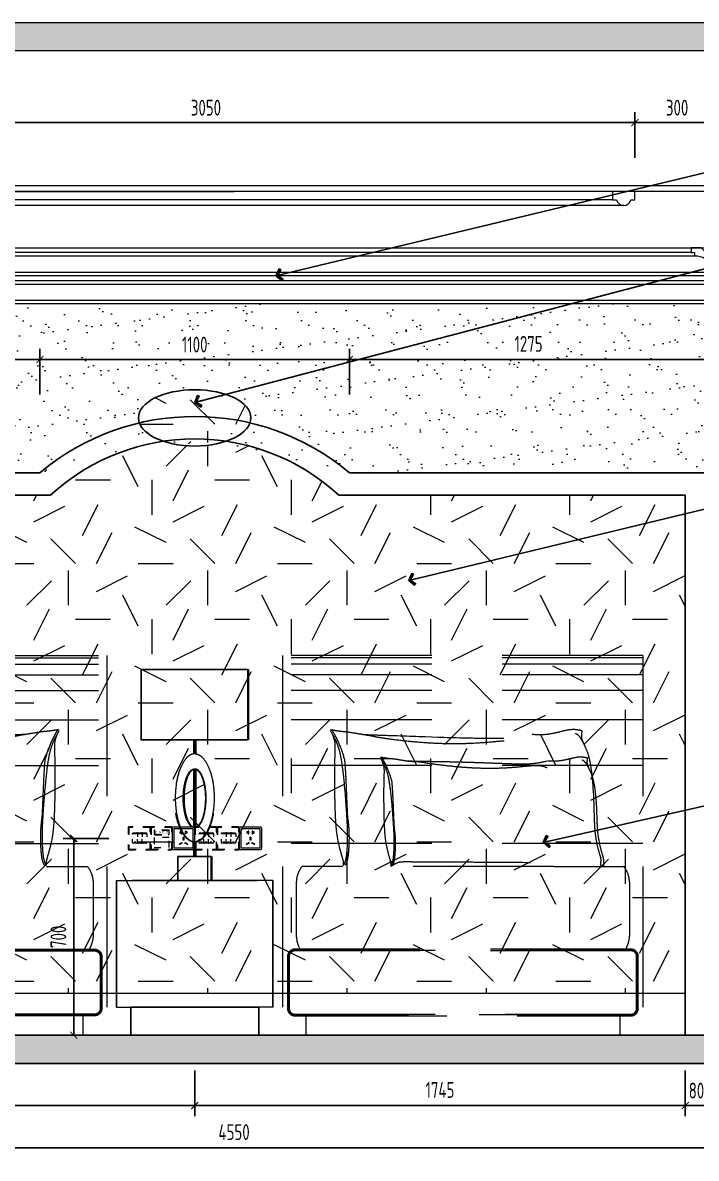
# Model space of a CAD drawing. Header units: millimetres. Extents: x 3162 to 221128, y -144913 to 11496.
# Drawn here: x 206620 to 209014, y -44399 to -40362 of the extents above; entities that cross this region are included whole.
import ezdxf
from ezdxf.enums import TextEntityAlignment as Align

# ---------------------------------------------------------------- set-up
doc = ezdxf.new("R2010")
doc.units = ezdxf.units.MM
doc.header["$LTSCALE"] = 10
for name, pattern in [('ACAD_ISO03W100', [30, 12, -18]), ('DASH', [8.89, 6.35, -2.54]), ('DASHED2', [0.375, 0.25, -0.125])]:
    doc.linetypes.add(name, pattern=pattern)
doc.layers.get('Defpoints').update_dxf_attribs({"color": 250})
for name, color, linetype, lineweight in [('Contour【轮廓线】', 94, 'Continuous', 0), ('FC-Hatch【平面填充】', 250, 'Continuous', 0), ('FC-Refe【标注引线】', 2, 'Continuous', 0), ('FF-Socket【电气】', 124, 'Continuous', 0), ('Fine【细线】', 250, 'Continuous', 0), ('Finish【完成面】', 2, 'Continuous', 0), ('Gray【中细线】', 8, 'Continuous', 0), ('RC-dimensions', 44, 'Continuous', 0), ('RC-Modelling【天花造型】', 30, 'Continuous', 0), ('Wall【立面墙】', 252, 'Continuous', 0)]:
    doc.layers.add(name, color=color, linetype=linetype, lineweight=lineweight)
doc.layers.add('WALL_NEW【新建墙体】', color=4, linetype='Continuous')
doc.styles.add('宋体', font='', dxfattribs={"width": 0.8})
doc.styles.add('尺寸标注', font='ARCHS.SHX', dxfattribs={"width": 0.8})
doc.styles.get('宋体').set_extended_font_data('SimSun')
doc.dimstyles.new('海龙1：25', dxfattribs={"dimscale": 25, "dimtxt": 2.25, "dimasz": 1, "dimexe": 1.5, "dimexo": 1, "dimgap": 1, "dimtad": 1, "dimdec": 0, "dimrnd": 5, "dimdsep": 46, "dimtxsty": '尺寸标注', "dimblk": 'ARCHTICK', "dimblk1": 'ARCHTICK', "dimblk2": 'ARCHTICK', "dimcen": 1, "dimclrd": 44, "dimclre": 44, "dimclrt": 2, "dimadec": 0, "dimazin": 0, "dimtfac": 1, "dimtdec": 0, "dimtix": 1, "dimtmove": 2, "dimatfit": 3, "dimldrblk": 'hl_arrow2', "dimfxl": 5, "dimfxlon": 1, "dimarcsym": 0})
pattern_1 = [(225, (110819.52, -929.584), (35.35534, -35.35534), []), (230, (110819.52, -929.584), (-71.726018, 6.275218), [7.5, -82.5]), (175, (110819.52, -929.58), (13.87511, -75.21923), [6, -66]), (280.4514, (110813.54, -929.06), (-57.85092, -68.94393), [6.374, -70.1142]), (226.1842, (110819.52, -949.58), (-106.724086, 16.55189), [11.25, -123.75]), (276.6356, (110810.63, -948.2), (-93.46626, -97.41178), [9.56105, -105.1713]), (171.1842, (110819.52, -949.58), (-93.46618, -97.41189), [9, -99]), (201, (110809.52, -944.584), (-59.690703, 40.261893), [7.5, -82.5]), (146, (110809.52, -944.58), (-24.33156, -72.515006), [6, -66]), (251.4514, (110804.546, -941.23), (-84.022234, -32.253037), [6.374, -70.1142]), (217.5, (110819.52, -929.584), (-1.2159855, -33.2893854), [0.5, -65.2, 0.5, -67, 0.5, -66.25]), (187.5, (110819.52, -929.584), (-26.306954, -39.441171), [0.5, -38.2, 0.5, -63.7, 0.5, -25.25]), (147.5, (110841.82, -929.584), (-53.3822436, 2.255487), [0.5, -25, 0.5, -78, 0.5, -103.5]), (137.5, (110851.82, -929.584), (-58.318617, -10.010498), [0.5, -32.5, 0.5, -51.8, 0.5, -73.5])]

# ---------------------------------------------------------------- blocks, each defined once
blk = doc.blocks.new('_ArchTick')
at = {"color": 2, "linetype": 'ByBlock', "const_width": 0.15}
blk.add_lwpolyline([(-0.5, -0.5), (0.5, 0.5)], dxfattribs=at)
blk = doc.blocks.new('*D571')
at = {"layer": 'Defpoints', "color": 0, "transparency": 16777216}
for p in [(205096.4, -44061.6), (209646.4, -44061.6), (205096.4, -44361.6)]:
    blk.add_point(p, dxfattribs=at)
at = {"layer": 'RC-dimensions', "color": 44, "lineweight": -2, "transparency": 16777216}
for p, q in [((205096.4, -44236.6), (205096.4, -44399.1)), ((209646.4, -44236.6), (209646.4, -44399.1)), ((209646.4, -44361.6), (205096.4, -44361.6))]:
    blk.add_line(p, q, dxfattribs=at)
at = {"layer": 'RC-dimensions', "color": 44, "lineweight": -2, "transparency": 16777216, "xscale": 25, "yscale": 25, "zscale": 25, "rotation": 180}
blk.add_blockref('_ArchTick', (205096.4, -44361.6), dxfattribs=at)
at = {"layer": 'RC-dimensions', "color": 44, "lineweight": -2, "transparency": 16777216, "xscale": 25, "yscale": 25, "zscale": 25}
blk.add_blockref('_ArchTick', (209646.4, -44361.6), dxfattribs=at)
at = {"layer": 'RC-dimensions', "color": 2, "transparency": 16777216, "insert": (207371.4, -44306.1), "char_height": 56.25, "attachment_point": 5, "style": '尺寸标注'}
blk.add_mtext('4550', dxfattribs=at)
blk = doc.blocks.new('hl_arrow2')
at = {"color": 2}
blk.add_line((-0.22, 0), (-1, 0), dxfattribs=at)
blk.add_lwpolyline([(-0.22, 0), (-0.86, -0.69), (-0.65, -0.86), (0, 0), (-0.65, 0.86), (-0.86, 0.69)], close=True, dxfattribs=at)
for points in [[(-0.86, 0.69), (-0.65, 0.86), (-0.22, 0), (0, 0)], [(-0.86, -0.69), (-0.65, -0.86), (-0.22, 0), (0, 0)]]:
    blk.add_solid(points, dxfattribs=at)
blk = doc.blocks.new('海龙_05142971')
at = {"layer": 'Contour【轮廓线】', "color": 8}
blk.add_lwpolyline([(2096, -27), (2096, -38), (2108, -38), (2108, -50), (2126, -50), (2126, -13), (2062, 50), (2026, 50), (2026, 33), (2038, 33), (2038, 21), (2049, 21, -0.370903), (2096, -27)], format="xyb", dxfattribs=at)
at = {"layer": 'RC-Modelling【天花造型】', "color": 8}
for p, q in [((2038, 21), (-2056, 21)), ((2026, 33), (-2044, 33)), ((-2114, -38), (2096, -38))]:
    blk.add_line(p, q, dxfattribs=at)
at = {"layer": 'RC-Modelling【天花造型】'}
blk.add_line((-2126, -50), (2108, -50), dxfattribs=at)
blk = doc.blocks.new('*D701')
at = {"layer": 'Defpoints', "color": 0, "transparency": 16777216}
for p in [(208796.4, -40716.8), (208796.4, -40866.8), (209096.4, -40866.8)]:
    blk.add_point(p, dxfattribs=at)
at = {"layer": 'RC-dimensions', "color": 44, "lineweight": -2, "transparency": 16777216}
for p, q in [((208796.4, -40841.8), (208796.4, -40679.3)), ((209096.4, -40841.8), (209096.4, -40679.3)), ((209096.4, -40716.8), (208796.4, -40716.8))]:
    blk.add_line(p, q, dxfattribs=at)
at = {"layer": 'RC-dimensions', "color": 44, "lineweight": -2, "transparency": 16777216, "xscale": 25, "yscale": 25, "zscale": 25, "rotation": 180}
blk.add_blockref('_ArchTick', (208796.4, -40716.8), dxfattribs=at)
at = {"layer": 'RC-dimensions', "color": 44, "lineweight": -2, "transparency": 16777216, "xscale": 25, "yscale": 25, "zscale": 25}
blk.add_blockref('_ArchTick', (209096.4, -40716.8), dxfattribs=at)
at = {"layer": 'RC-dimensions', "color": 2, "transparency": 16777216, "insert": (208946.4, -40663.7), "char_height": 56.25, "attachment_point": 5, "style": '尺寸标注'}
blk.add_mtext('300', dxfattribs=at)
blk = doc.blocks.new('*D702')
at = {"layer": 'Defpoints', "color": 0, "transparency": 16777216}
for p in [(205746.4, -40716.8), (205746.4, -40866.8), (208796.4, -40866.8)]:
    blk.add_point(p, dxfattribs=at)
at = {"layer": 'RC-dimensions', "color": 44, "lineweight": -2, "transparency": 16777216}
for p, q in [((205746.4, -40841.8), (205746.4, -40679.3)), ((208796.4, -40841.8), (208796.4, -40679.3)), ((208796.4, -40716.8), (205746.4, -40716.8))]:
    blk.add_line(p, q, dxfattribs=at)
at = {"layer": 'RC-dimensions', "color": 44, "lineweight": -2, "transparency": 16777216, "xscale": 25, "yscale": 25, "zscale": 25, "rotation": 180}
blk.add_blockref('_ArchTick', (205746.4, -40716.8), dxfattribs=at)
at = {"layer": 'RC-dimensions', "color": 44, "lineweight": -2, "transparency": 16777216, "xscale": 25, "yscale": 25, "zscale": 25}
blk.add_blockref('_ArchTick', (208796.4, -40716.8), dxfattribs=at)
at = {"layer": 'RC-dimensions', "color": 2, "transparency": 16777216, "insert": (207271.4, -40663.7), "char_height": 56.25, "attachment_point": 5, "style": '尺寸标注'}
blk.add_mtext('3050', dxfattribs=at)
blk = doc.blocks.new('*D709')
at = {"layer": 'Defpoints', "color": 0, "transparency": 16777216}
for p in [(205487.7, -44061.6), (207231.4, -44061.6), (207231.4, -44211.6)]:
    blk.add_point(p, dxfattribs=at)
at = {"layer": 'RC-dimensions', "color": 44, "lineweight": -2, "transparency": 16777216}
for p, q in [((205487.7, -44086.6), (205487.7, -44249.1)), ((207231.4, -44086.6), (207231.4, -44249.1)), ((205487.7, -44211.6), (207231.4, -44211.6))]:
    blk.add_line(p, q, dxfattribs=at)
at = {"layer": 'RC-dimensions', "color": 44, "lineweight": -2, "transparency": 16777216, "xscale": 25, "yscale": 25, "zscale": 25, "rotation": 180}
blk.add_blockref('_ArchTick', (205487.7, -44211.6), dxfattribs=at)
at = {"layer": 'RC-dimensions', "color": 44, "lineweight": -2, "transparency": 16777216, "xscale": 25, "yscale": 25, "zscale": 25}
blk.add_blockref('_ArchTick', (207231.4, -44211.6), dxfattribs=at)
at = {"layer": 'RC-dimensions', "color": 2, "transparency": 16777216, "insert": (206359.6, -44156.1), "char_height": 56.25, "attachment_point": 5, "style": '尺寸标注'}
blk.add_mtext('1745', dxfattribs=at)
blk = doc.blocks.new('*D710')
at = {"layer": 'Defpoints', "color": 0, "transparency": 16777216}
for p in [(208975.1, -44061.6), (209055.1, -44061.6), (209055.1, -44211.6)]:
    blk.add_point(p, dxfattribs=at)
at = {"layer": 'RC-dimensions', "color": 44, "lineweight": -2, "transparency": 16777216}
for p, q in [((208975.1, -44086.6), (208975.1, -44249.1)), ((209055.1, -44086.6), (209055.1, -44249.1)), ((208975.1, -44211.6), (208950.1, -44211.6)), ((208975.1, -44211.6), (209055.1, -44211.6)), ((209055.1, -44211.6), (209080.1, -44211.6))]:
    blk.add_line(p, q, dxfattribs=at)
at = {"layer": 'RC-dimensions', "color": 44, "lineweight": -2, "transparency": 16777216, "xscale": 25, "yscale": 25, "zscale": 25}
blk.add_blockref('_ArchTick', (208975.1, -44211.6), dxfattribs=at)
at = {"layer": 'RC-dimensions', "color": 44, "lineweight": -2, "transparency": 16777216, "xscale": 25, "yscale": 25, "zscale": 25, "rotation": 180}
blk.add_blockref('_ArchTick', (209055.1, -44211.6), dxfattribs=at)
at = {"layer": 'RC-dimensions', "color": 2, "transparency": 16777216, "insert": (209015.1, -44158.4), "char_height": 56.25, "attachment_point": 5, "style": '尺寸标注'}
blk.add_mtext('80', dxfattribs=at)
blk = doc.blocks.new('*D712')
at = {"layer": 'Defpoints', "color": 0, "transparency": 16777216}
for p in [(207781.4, -41559), (206681.4, -41709), (207781.4, -41709)]:
    blk.add_point(p, dxfattribs=at)
at = {"layer": 'RC-dimensions', "color": 44, "lineweight": -2, "transparency": 16777216}
for p, q in [((206681.4, -41684), (206681.4, -41521.5)), ((207781.4, -41684), (207781.4, -41521.5)), ((206681.4, -41559), (207781.4, -41559))]:
    blk.add_line(p, q, dxfattribs=at)
at = {"layer": 'RC-dimensions', "color": 44, "lineweight": -2, "transparency": 16777216, "xscale": 25, "yscale": 25, "zscale": 25, "rotation": 180}
blk.add_blockref('_ArchTick', (206681.4, -41559), dxfattribs=at)
at = {"layer": 'RC-dimensions', "color": 44, "lineweight": -2, "transparency": 16777216, "xscale": 25, "yscale": 25, "zscale": 25}
blk.add_blockref('_ArchTick', (207781.4, -41559), dxfattribs=at)
at = {"layer": 'RC-dimensions', "color": 2, "transparency": 16777216, "insert": (207231.4, -41505.9), "char_height": 56.25, "attachment_point": 5, "style": '尺寸标注'}
blk.add_mtext('1100', dxfattribs=at)
blk = doc.blocks.new('*D713')
at = {"layer": 'Defpoints', "color": 0, "transparency": 16777216}
for p in [(209055.1, -41559), (207781.4, -41709), (209055.1, -41709)]:
    blk.add_point(p, dxfattribs=at)
at = {"layer": 'RC-dimensions', "color": 44, "lineweight": -2, "transparency": 16777216}
for p, q in [((207781.4, -41684), (207781.4, -41521.5)), ((209055.1, -41684), (209055.1, -41521.5)), ((207781.4, -41559), (209055.1, -41559))]:
    blk.add_line(p, q, dxfattribs=at)
at = {"layer": 'RC-dimensions', "color": 44, "lineweight": -2, "transparency": 16777216, "xscale": 25, "yscale": 25, "zscale": 25, "rotation": 180}
blk.add_blockref('_ArchTick', (207781.4, -41559), dxfattribs=at)
at = {"layer": 'RC-dimensions', "color": 44, "lineweight": -2, "transparency": 16777216, "xscale": 25, "yscale": 25, "zscale": 25}
blk.add_blockref('_ArchTick', (209055.1, -41559), dxfattribs=at)
at = {"layer": 'RC-dimensions', "color": 2, "transparency": 16777216, "insert": (208418.2, -41503.5), "char_height": 56.25, "attachment_point": 5, "style": '尺寸标注'}
blk.add_mtext('1275', dxfattribs=at)
blk = doc.blocks.new('*D715')
at = {"layer": 'Defpoints', "color": 0, "transparency": 16777216}
for p in [(206681.4, -41559), (205407.7, -41709), (206681.4, -41709)]:
    blk.add_point(p, dxfattribs=at)
at = {"layer": 'RC-dimensions', "color": 44, "lineweight": -2, "transparency": 16777216}
for p, q in [((205407.7, -41684), (205407.7, -41521.5)), ((206681.4, -41684), (206681.4, -41521.5)), ((205407.7, -41559), (206681.4, -41559))]:
    blk.add_line(p, q, dxfattribs=at)
at = {"layer": 'RC-dimensions', "color": 44, "lineweight": -2, "transparency": 16777216, "xscale": 25, "yscale": 25, "zscale": 25, "rotation": 180}
blk.add_blockref('_ArchTick', (205407.7, -41559), dxfattribs=at)
at = {"layer": 'RC-dimensions', "color": 44, "lineweight": -2, "transparency": 16777216, "xscale": 25, "yscale": 25, "zscale": 25}
blk.add_blockref('_ArchTick', (206681.4, -41559), dxfattribs=at)
at = {"layer": 'RC-dimensions', "color": 2, "transparency": 16777216, "insert": (206044.6, -41503.5), "char_height": 56.25, "attachment_point": 5, "style": '尺寸标注'}
blk.add_mtext('1275', dxfattribs=at)
blk = doc.blocks.new('海龙工具_插座_请勿打扰')
at = {"linetype": 'ACAD_ISO03W100', "ltscale": 0.2}
for points in [[(-38.4, 38.6), (-38.4, -38.6, 0.414214), (-36.6, -40.5), (36.6, -40.5, 0.414214), (38.4, -38.6), (38.4, 38.6, 0.414214), (36.6, 40.5), (-36.6, 40.5, 0.414214)], [(-38.4, -38.6, 0.414214), (-36.6, -40.5), (36.6, -40.5, 0.414214), (38.4, -38.6), (38.4, 38.6, 0.414214), (36.6, 40.5), (-36.6, 40.5, 0.414214), (-38.4, 38.6)], [(-25.6, 26.6), (-25.6, 15.7, 0.414214), (-22.8, 12.9), (25.3, 12.9, 0.414214), (28.1, 15.7), (28.1, 26.6, 0.414214), (25.3, 29.4), (-22.8, 29.4, 0.414214)]]:
    blk.add_lwpolyline(points, format="xyb", close=True, dxfattribs=at)
at = {"color": 8, "linetype": 'ACAD_ISO03W100', "ltscale": 0.2}
for points in [[(-36.6, 36.7), (-36.6, -36.7, 0.414214), (-34.7, -38.6), (34.7, -38.6, 0.414214), (36.6, -36.7), (36.6, 36.7, 0.414214), (34.7, 38.6), (-34.7, 38.6, 0.414214)], [(-24.7, 26.6), (-24.7, 15.7, 0.414214), (-22.8, 13.8), (25.3, 13.8, 0.414214), (27.2, 15.7), (27.2, 26.6, 0.414214), (25.3, 28.5), (-22.8, 28.5, 0.414214)]]:
    blk.add_lwpolyline(points, format="xyb", close=True, dxfattribs=at)
at = {"linetype": 'ACAD_ISO03W100', "ltscale": 0.2}
blk.add_lwpolyline([(28.1, 3.6), (-25.6, 3.6), (-25.6, -32.6), (28.1, -32.6)], close=True, dxfattribs=at)
at = {"color": 8, "linetype": 'DASH', "ltscale": 50, "style": '宋体', "width": 0.8}
blk.add_text('请 勿 打 扰', height=7, dxfattribs=at).set_placement((1.2, 21.1), align=Align.MIDDLE_CENTER)
blk = doc.blocks.new('海龙工具_开关_600高')
at = {"color": 8, "linetype": 'ACAD_ISO03W100', "ltscale": 0.1}
for p, q in [((-13.4, -14), (-20.1, -14)), ((-13.4, -14.7), (-20.1, -14.7)), ((3.6, -14), (-3.1, -14)), ((3.6, -14.7), (-3.1, -14.7)), ((20.6, -14), (13.9, -14)), ((20.6, -14.7), (13.9, -14.7))]:
    blk.add_line(p, q, dxfattribs=at)
at = {"linetype": 'ACAD_ISO03W100', "ltscale": 0.2}
blk.add_lwpolyline([(-40.8, 38.7), (-40.8, -38.7, 0.414214), (-39, -40.5), (36.6, -40.5, 0.414214), (38.4, -38.7), (38.4, 38.7, 0.414214), (36.6, 40.5), (-39, 40.5, 0.414214)], format="xyb", close=True, dxfattribs=at)
at = {"color": 8, "linetype": 'ACAD_ISO03W100', "ltscale": 0.2}
blk.add_lwpolyline([(-39, 36.9), (-39, -36.9, 0.414214), (-37.2, -38.7), (34.8, -38.7, 0.414214), (36.6, -36.9), (36.6, 36.9, 0.414214), (34.8, 38.7), (-37.2, 38.7, 0.414214)], format="xyb", close=True, dxfattribs=at)
at = {"linetype": 'ACAD_ISO03W100', "ltscale": 0.1}
for points in [[(-10.4, -16.9), (-23.1, -16.9, -0.376586), (-25.3, -14.9), (-25.3, 17.4, -0.380248), (-23.2, 19.3), (-10.4, 19.3, -0.380248), (-8.3, 17.4), (-8.3, -14.9, -0.383952)], [(6.6, -16.9), (-6.1, -16.9, -0.376586), (-8.3, -14.9), (-8.3, 17.4, -0.380248), (-6.2, 19.3), (6.6, 19.3, -0.380248), (8.7, 17.4), (8.7, -14.9, -0.383952)], [(23.6, -16.9), (10.9, -16.9, -0.376586), (8.7, -14.9), (8.7, 17.4, -0.380248), (10.8, 19.3), (23.6, 19.3, -0.380248), (25.7, 17.4), (25.7, -14.9, -0.383952)]]:
    blk.add_lwpolyline(points, format="xyb", close=True, dxfattribs=at)
at = {"color": 8, "linetype": 'ACAD_ISO03W100', "ltscale": 0.1}
for points in [[(-23.2, 16.9), (-10.4, 16.9)], [(-6.2, 16.9), (6.6, 16.9)], [(10.8, 16.9), (23.6, 16.9)]]:
    blk.add_lwpolyline(points, dxfattribs=at)
for points in [[(-11.3, 17.7), (-22.3, 17.7), (-22.3, 17.2), (-11.3, 17.2)], [(5.7, 17.7), (-5.3, 17.7), (-5.3, 17.2), (5.7, 17.2)], [(22.7, 17.7), (11.7, 17.7), (11.7, 17.2), (22.7, 17.2)]]:
    blk.add_lwpolyline(points, close=True, dxfattribs=at)
for centre, start, end in [((-23.1, 14.7), 91.0498, 174.3266), ((-10.5, 14.7), 5.6734, 88.9502), ((-6.1, 14.7), 91.0498, 174.3266), ((6.5, 14.7), 5.6734, 88.9502), ((10.9, 14.7), 91.0498, 174.3266), ((23.5, 14.7), 5.6734, 88.9502)]:
    blk.add_arc(centre, 2.17, start, end, dxfattribs=at)
at = {"color": 8}
for points in [[(-11.3, 17.7), (-22.3, 17.7), (-22.3, 17.2), (-11.3, 17.2)], [(-22.3, 17.2), (-11.3, 17.2), (-11.3, 17.7), (-11.3, 17.2)], [(-11.3, 17.7), (-11.3, 17.2), (-22.3, 17.2), (-22.2, 17.7)], [(-22.3, 17.2), (-22.2, 17.7), (-22.3, 17.2), (-22.3, 17.7)], [(5.7, 17.7), (-5.3, 17.7), (-5.3, 17.2), (5.7, 17.2)], [(-5.3, 17.2), (5.7, 17.2), (5.7, 17.7), (5.7, 17.2)], [(5.7, 17.7), (5.7, 17.2), (-5.3, 17.2), (-5.2, 17.7)], [(-5.3, 17.2), (-5.2, 17.7), (-5.3, 17.2), (-5.3, 17.7)], [(22.7, 17.7), (11.7, 17.7), (11.7, 17.2), (22.7, 17.2)], [(11.7, 17.2), (22.7, 17.2), (22.7, 17.7), (22.7, 17.2)], [(22.7, 17.7), (22.7, 17.2), (11.7, 17.2), (11.8, 17.7)], [(11.7, 17.2), (11.8, 17.7), (11.7, 17.2), (11.7, 17.7)]]:
    blk.add_solid(points, dxfattribs=at)
blk = doc.blocks.new('海龙_05135235')
at = {"ltscale": 20}
blk.add_blockref('海龙工具_开关_600高', (1.2, 0), dxfattribs=at)
blk = doc.blocks.new('海龙_05144743')
at = {"layer": 'FF-Socket【电气】'}
for points in [[(40, -35), (40, 35, 0.414214), (35, 40), (-35, 40, 0.414214), (-40, 35), (-40, -35, 0.414214), (-35, -40), (35, -40, 0.414214)], [(-7.9, 16.7), (-6.3, 16.7), (-6.3, 25.5), (-7.9, 25.5), (-7.9, 23.5), (-9.5, 23.5, 1.571411), (-9.5, 18.7), (-7.9, 18.7)], [(7.9, 23.5), (7.9, 25.5), (6.3, 25.5), (6.3, 16.7), (7.9, 16.7), (7.9, 18.7), (9.5, 18.7, 1.571411), (9.5, 23.5)]]:
    blk.add_lwpolyline(points, format="xyb", close=True, dxfattribs=at)
for points in [[(34, -34), (34, 34), (-34, 34), (-34, -34)], [(-1, -6.1), (-1, 4.7), (1, 4.7), (1, -6.1)], [(-5.3, -16.8), (-14.5, -22.2), (-15.5, -20.5), (-6.2, -15.2)], [(6.2, -15.2), (15.5, -20.5), (14.5, -22.2), (5.3, -16.8)]]:
    blk.add_lwpolyline(points, close=True, dxfattribs=at)
blk = doc.blocks.new('A$C439B02FE')
at = {"linetype": 'DASHED2', "ltscale": 200}
for p, q in [((-4.4, 500), (-4.4, 451)), ((1.6, 500), (1.6, 451)), ((-4.4, 396), (-4.4, 189)), ((1.6, 396), (1.6, 189)), ((-4.4, 137.9), (-4.4, 85)), ((1.6, 137.9), (1.6, 85))]:
    blk.add_line(p, q, dxfattribs=at)
for points in [[(-191.4, 500), (188.6, 500), (188.6, 750), (-191.4, 750)], [(-61.4, 0), (58.6, 0), (58.6, 85), (-61.4, 85)]]:
    blk.add_lwpolyline(points, close=True, dxfattribs=at)
for centre, major_axis, ratio in [((-1.4, 294.5), (0, 156.7), 0.449561), ((-1.4, 292.5), (0, 103.8), 0.379064)]:
    blk.add_ellipse(centre, major_axis=major_axis, ratio=ratio, dxfattribs=at)
blk = doc.blocks.new('A$C06697A5C')
at = {"linetype": 'DASHED2', "ltscale": 200}
for p, q in [((1280, 1350), (0, 1350)), ((0, 1350), (0, 0)), ((1280, 1350), (1280, 0)), ((963.8, 600), (70.4, 600)), ((963.8, 600), (1211.7, 600)), ((48.8, 545.3, 0), (48.8, 351.7, 0)), ((1233.3, 545.3, 0), (1233.3, 351.7, 0)), ((1280, 0), (0, 0))]:
    blk.add_line(p, q, dxfattribs=at)
at = {"color": 250, "linetype": 'DASHED2', "ltscale": 200}
for p, q in [((1280, 1341.5), (0, 1341.5)), ((1280, 1319.5), (0, 1319.5)), ((1280, 1281.5), (0, 1281.5)), ((1280, 1225.2), (0, 1225.2)), ((1280, 1121.2), (0, 1121.2)), ((1280, 958.6), (0, 958.6)), ((1280, 681.4), (0, 681.4))]:
    blk.add_line(p, q, dxfattribs=at)
at = {"linetype": 'DASHED2', "ltscale": 200, "elevation": 0}
for points in [[(42.1, 306, 0.357523), (17.8, 283.3), (17.8, 91.7, 0.362042), (42.5, 69), (83.6, 69), (1198.4, 69)], [(1198.4, 69), (1239.8, 69, 0.359818), (1264.3, 91.7), (1264.3, 283.3, 0.361507), (1239.6, 306), (42.5, 306)], [(1239.6, 75, 0.351731), (1258.3, 92.1)]]:
    blk.add_lwpolyline(points, format="xyb", dxfattribs=at)
at = {"color": 250, "linetype": 'DASHED2', "ltscale": 200, "elevation": 0}
for points in [[(83.6, 72), (42.5, 72, -0.354295), (20.8, 91.7), (20.8, 283.3, -0.351731), (42.3, 303)], [(1258.3, 283.3, 0.343832), (1239.6, 300), (42.5, 300, 0.343832), (23.8, 283.3), (23.8, 91.7, 0.343832), (42.5, 75), (1239.6, 75, 0.343832), (1258.3, 91.7), (1258.3, 283.3)], [(42.5, 303), (1239.6, 303, -0.354295), (1261.3, 283.3), (1261.3, 91.7, -0.351731), (1239.8, 72), (1198.4, 72), (83.6, 72)]]:
    blk.add_lwpolyline(points, format="xyb", dxfattribs=at)
at = {"linetype": 'DASHED2', "ltscale": 200, "elevation": 0}
blk.add_lwpolyline([(1198.4, 69), (1198.4, 0), (83.6, 0), (83.6, 69)], dxfattribs=at)
at = {"linetype": 'DASHED2', "ltscale": 200}
for centre, radius, start, end in [((147.1, 540.6, 0), 98.5, 144.3875, 177.2575), ((72.8, 592.5, 0), 7.85, 107.7622, 136.5924), ((1209.3, 592.5, 0), 7.85, 43.4076, 72.2378), ((1134.9, 540.6, 0), 98.5, 2.7425, 35.6125), ((147.1, 356.4), 98.5, 182.7425, 214.9582), ((1134.9, 356.4), 98.5, 325.0418, 357.2575)]:
    blk.add_arc(centre, radius, start, end, dxfattribs=at)
at = {"color": 8, "linetype": 'DASHED2', "ltscale": 200}
for points, knots in [([(289.8, 1069.1, 0), (297.1, 1068.1, 0), (311.8, 1065.9, 0), (333.9, 1060.2, 0), (777.1, 998.2, 0), (848.3, 1106.2, 0), (930.6, 993.6, 0), (934.9, 987.7, 0)], [0, 0, 0, 0, 22.185939, 44.542868, 68.14929, 459.573776, 481.086179, 481.086179, 481.086179, 481.086179]), ([(168.8, 1083.8, 0), (175.2, 1074.2, 0), (189.1, 1048, 0), (210.1, 997.3, 0), (231.1, 758.1, 0), (231.4, 679.1, 0), (224.7, 621.1, 0), (217.2, 607.5, 0), (215.7, 604, 0)], [3.591907, 3.591907, 3.591907, 3.591907, 37.6145, 93.008469, 167.743809, 292.129443, 330.092549, 338.651495, 338.651495, 338.651495, 338.651495]), ([(175.4, 1084.7, 0), (180.1, 1077.3, 0), (184.2, 1069.8, 0), (189.1, 1060.1, 0), (190.2, 1058, 0), (192.2, 1053.8, 0), (193.2, 1051.6, 0), (196.2, 1045.2, 0), (198.2, 1040.9, 0), (207.4, 1019.2, 0), (213.8, 1001.4, 0), (224.3, 965.1, 0), (228.4, 790.2, 0), (234, 753, 0), (235.5, 734.2, 0), (236.4, 696.6, 0), (235.8, 677.7, 0), (234.2, 656.3, 0), (234.1, 653.9, 0), (233.8, 650.4, 0), (233.7, 649.2, 0), (233.4, 646.8, 0), (233.3, 645.6, 0), (233, 642, 0), (232.7, 639.6, 0), (232.2, 635.9, 0), (232.1, 634.7, 0), (231.7, 632.3, 0), (231.5, 631, 0), (231, 628.7, 0), (230.8, 627.5, 0), (230.2, 625, 0), (230, 623.9, 0), (229.3, 621.4, 0), (229, 620.2, 0), (228.3, 617.8, 0), (227.9, 616.6, 0), (227, 614.3, 0), (226.6, 613.1, 0), (225.8, 611.4, 0), (225.6, 610.8, 0), (225, 609.6, 0), (224.8, 609.1, 0), (223.9, 607.4, 0), (223.4, 606.3, 0), (222.9, 605.2, 0), (222.9, 605.2, 0), (222.9, 605.2, 0)], [6.389078, 6.389078, 6.389078, 6.389078, 31.513539, 31.513539, 38.493947, 38.493947, 45.474355, 45.474355, 59.435171, 59.435171, 115.278436, 115.278436, 171.121701, 171.121701, 226.964965, 226.964965, 282.80823, 282.80823, 289.788638, 289.788638, 293.278842, 293.278842, 296.769046, 296.769046, 303.749454, 303.749454, 307.239658, 307.239658, 310.729862, 310.729862, 314.220066, 314.220066, 317.71027, 317.71027, 321.200474, 321.200474, 324.690678, 324.690678, 328.180883, 328.180883, 329.925985, 329.925985, 331.671087, 331.671087, 335.161291, 335.161291, 335.162047, 335.162047, 335.162047, 335.162047]), ([(1064.6, 1083.3, 0), (1063, 1075.4, 0), (1059.7, 1058.8, 0), (1076.8, 1023.4, 0), (1098.1, 974.5, 0), (1105.2, 856.3, 0), (1106.7, 801.9, 0)], [0, 0, 0, 0, 23.519101, 49.55888, 113.818546, 185.100069, 185.100069, 185.100069, 185.100069]), ([(346.7, 986.9, 0), (351.8, 979.2, 0), (363, 958.2, 0), (379.8, 917.7, 0), (396.5, 726.3, 0), (396.8, 663.1, 0), (391.4, 616.7, 0), (385.4, 605.8, 0), (384.2, 603, 0)], [3.591907, 3.591907, 3.591907, 3.591907, 37.6145, 93.008469, 167.743809, 292.129443, 330.092549, 338.651495, 338.651495, 338.651495, 338.651495]), ([(348.2, 989, 0), (353.5, 988.3, 0), (362.2, 986.7, 0), (380.3, 984.2, 0), (397.8, 983.2, 0), (418.6, 979, 0), (434.8, 976.8, 0), (440.6, 975.4, 0)], [3.707713, 3.707713, 3.707713, 3.707713, 24.185755, 38.991495, 57.75665, 98.992042, 120.734735, 120.734735, 120.734735, 120.734735]), ([(352, 987.6, 0), (355.8, 981.7, 0), (359.1, 975.7, 0), (363, 967.9, 0), (363.8, 966.3, 0), (365.5, 962.9, 0), (366.3, 961.2, 0), (368.6, 956, 0), (370.2, 952.6, 0), (377.6, 935.3, 0), (382.7, 921, 0), (391.1, 891.9, 0), (394.4, 752, 0), (398.8, 722.2, 0), (400, 707.2, 0), (400.8, 677.1, 0), (400.3, 662, 0), (399.1, 644.9, 0), (398.9, 643, 0), (398.7, 640.1, 0), (398.6, 639.2, 0), (398.4, 637.3, 0), (398.3, 636.3, 0), (398, 633.4, 0), (397.8, 631.5, 0), (397.4, 628.6, 0), (397.3, 627.6, 0), (397, 625.7, 0), (396.8, 624.7, 0), (396.5, 622.8, 0), (396.3, 621.8, 0), (395.9, 619.9, 0), (395.6, 618.9, 0), (395.1, 617, 0), (394.9, 616, 0), (394.3, 614.1, 0), (394, 613.2, 0), (393.3, 611.3, 0), (392.9, 610.4, 0), (392.3, 608.9, 0), (392.1, 608.5, 0), (391.7, 607.6, 0), (391.5, 607.1, 0), (390.8, 605.8, 0), (390.4, 604.9, 0), (389.9, 604, 0), (389.9, 604, 0), (389.9, 604, 0)], [6.389078, 6.389078, 6.389078, 6.389078, 31.513539, 31.513539, 38.493947, 38.493947, 45.474355, 45.474355, 59.435171, 59.435171, 115.278436, 115.278436, 171.121701, 171.121701, 226.964965, 226.964965, 282.80823, 282.80823, 289.788638, 289.788638, 293.278842, 293.278842, 296.769046, 296.769046, 303.749454, 303.749454, 307.239658, 307.239658, 310.729862, 310.729862, 314.220066, 314.220066, 317.71027, 317.71027, 321.200474, 321.200474, 324.690678, 324.690678, 328.180883, 328.180883, 329.925985, 329.925985, 331.671087, 331.671087, 335.161291, 335.161291, 335.162047, 335.162047, 335.162047, 335.162047]), ([(353.6, 974.6, 0), (355.8, 968.6, 0), (362.1, 951, 0), (358.4, 909.7, 0), (359.5, 730.7, 0), (367.4, 675.9, 0), (377.1, 638.4, 0), (384.9, 612.3, 0), (384.2, 607.4, 0), (384.2, 603, 0)], [0, 0, 0, 0, 23.691465, 69.712258, 152.299808, 226.844798, 275.995327, 297.975062, 311.205719, 311.205719, 311.205719, 311.205719]), ([(440.6, 975.4, 0), (489, 974.6, 0), (866.5, 968.6, 0), (861.3, 954.8, 0), (975.8, 984.5, 0), (1002.3, 989.5, 0), (1018.7, 985.7, 0), (1025.6, 984.1, 0)], [0, 0, 0, 0, 58.112819, 430.609344, 466.689971, 502.986437, 529.363129, 529.363129, 529.363129, 529.363129]), ([(443.5, 975.2, 0), (449.4, 974.3, 0), (494, 972.6, 0), (511.7, 968, 0), (880.5, 918.4, 0), (910.9, 1004.8, 0), (976.8, 914.7, 0), (980.2, 910, 0)], [0, 0, 0, 0, 22.185939, 44.542868, 68.14929, 459.573776, 481.086179, 481.086179, 481.086179, 481.086179]), ([(941.6, 976.2, 0), (951.3, 975.4, 0), (972.9, 974.3, 0), (1004.1, 978.9, 0), (1034.1, 986.9, 0), (1060.6, 991.9, 0), (1077, 988.1, 0), (1083.9, 986.5, 0)], [21.741033, 21.741033, 21.741033, 21.741033, 58.112819, 102.976458, 139.057085, 175.35355, 201.730243, 201.730243, 201.730243, 201.730243]), ([(1086.6, 953.2, 0), (1085, 956.5, 0), (1081.9, 962.7, 0), (1076.3, 970.3, 0), (1070.6, 975.5, 0), (1066.6, 977.1, 0), (1065, 977.8, 0)], [0, 0, 0, 0, 13.993318, 25.691625, 35.65317, 42.06838, 42.06838, 42.06838, 42.06838]), ([(1106.7, 801.9, 0), (1107, 788.3, 0), (1108.7, 727.9, 0), (1114.2, 689.7, 0), (1124, 652.2, 0), (1131.7, 626.2, 0), (1131.1, 621.3, 0), (1129.5, 604.9, 0)], [132.073682, 132.073682, 132.073682, 132.073682, 152.299808, 226.844798, 275.995327, 297.975062, 310.68673, 310.68673, 310.68673, 310.68673]), ([(384.8, 601.3, 0), (388.2, 603.1, 0), (395.9, 607, 0), (410.9, 616.2, 0), (434.2, 618, 0), (497, 615.8, 0), (1111.7, 615.5, 0), (1140.4, 601.8, 0)], [0, 0, 0, 0, 14.696053, 32.156089, 65.18857, 99.542422, 146.394976, 146.394976, 146.394976, 146.394976])]:
    blk.add_open_spline(points, degree=3, knots=knots, dxfattribs=at)
at = {"linetype": 'DASHED2', "ltscale": 200}
for points, knots in [([(170.7, 1086.5, 0), (177.3, 1085.6, 0), (188.2, 1083.6, 0), (210.8, 1080.5, 0), (232.7, 1079.2, 0), (258.6, 1073.9, 0), (279, 1071.1, 0), (286.2, 1069.5, 0)], [3.707713, 3.707713, 3.707713, 3.707713, 24.185755, 38.991495, 57.75665, 98.992042, 120.734735, 120.734735, 120.734735, 120.734735]), ([(177.5, 1068.5, 0), (180.2, 1061, 0), (188.1, 1038.9, 0), (183.4, 987.3, 0), (184.8, 763.6, 0), (194.6, 695.1, 0), (206.9, 648.2, 0), (216.6, 615.5, 0), (215.7, 609.4, 0), (215.7, 604, 0)], [0, 0, 0, 0, 23.691465, 69.712258, 152.299808, 226.844798, 275.995327, 297.975062, 311.205719, 311.205719, 311.205719, 311.205719]), ([(286.2, 1069.5, 0), (305.5, 1068.5, 0), (556.5, 1060.9, 0), (919.4, 1043.7, 0), (929.5, 1080.8, 0), (962.5, 1087, 0), (983.1, 1082.3, 0), (991.7, 1080.3, 0)], [0, 0, 0, 0, 58.112819, 430.609344, 466.689971, 502.986437, 529.363129, 529.363129, 529.363129, 529.363129]), ([(886.7, 1070.4, 0), (898.8, 1069.4, 0), (925.8, 1068.1, 0), (964.8, 1073.8, 0), (1002.4, 1083.9, 0), (1035.4, 1090, 0), (1056, 1085.3, 0), (1064.6, 1083.3, 0)], [21.741033, 21.741033, 21.741033, 21.741033, 58.112819, 102.976458, 139.057085, 175.35355, 201.730243, 201.730243, 201.730243, 201.730243]), ([(1068, 1041.6, 0), (1065.9, 1045.8, 0), (1062.1, 1053.5, 0), (1055, 1063.1, 0), (1048, 1069.6, 0), (1042.9, 1071.6, 0), (1040.9, 1072.4, 0)], [0, 0, 0, 0, 13.993318, 25.691625, 35.65317, 42.06838, 42.06838, 42.06838, 42.06838]), ([(1083.9, 986.5, 0), (1082.7, 980.2, 0), (1080, 966.9, 0), (1093.7, 938.6, 0), (1108.4, 904.6, 0), (1114.4, 833.4, 0), (1116, 801.9, 0)], [0, 0, 0, 0, 23.519101, 49.55888, 113.818546, 163.561216, 163.561216, 163.561216, 163.561216]), ([(1116, 801.9, 0), (1116.3, 788.3, 0), (1118, 727.9, 0), (1123.5, 689.7, 0), (1133.3, 652.2, 0), (1141, 626.2, 0), (1140.4, 621.3, 0), (1140.4, 601.8, 0)], [132.073682, 132.073682, 132.073682, 132.073682, 152.299808, 226.844798, 275.995327, 297.975062, 310.68552, 310.68552, 310.68552, 310.68552])]:
    blk.add_open_spline(points, degree=3, knots=knots, dxfattribs=at)
blk = doc.blocks.new('A$C1B171D9B')
at = {"linetype": 'DASHED2', "ltscale": 200}
for points in [[(277.5, -450), (-277.5, -450), (-277.5, 0), (277.5, 0)], [(227.5, -550), (-227.5, -550), (-227.5, -450), (227.5, -450)]]:
    blk.add_lwpolyline(points, close=True, dxfattribs=at)
blk = doc.blocks.new('C-床1200')
for name, p in [('A$C06697A5C', (-1280, 0)), ('A$C439B02FE', (-1592.5, 550)), ('A$C1B171D9B', (-1592.5, 550))]:
    blk.add_blockref(name, p)
blk = doc.blocks.new('*D731')
at = {"layer": 'Defpoints', "color": 0, "transparency": 16777216}
for p in [(206951.2, -43261.6), (206801.2, -43961.6), (206951.2, -43961.6)]:
    blk.add_point(p, dxfattribs=at)
at = {"layer": 'RC-dimensions', "color": 44, "lineweight": -2, "transparency": 16777216}
for p, q in [((206926.2, -43261.6), (206763.7, -43261.6)), ((206801.2, -43261.6), (206801.2, -43961.6)), ((206926.2, -43961.6), (206763.7, -43961.6))]:
    blk.add_line(p, q, dxfattribs=at)
at = {"layer": 'RC-dimensions', "color": 44, "lineweight": -2, "transparency": 16777216, "xscale": 25, "yscale": 25, "zscale": 25}
for p, rotation in [((206801.2, -43261.6), 90), ((206801.2, -43961.6), 270)]:
    blk.add_blockref('_ArchTick', p, dxfattribs=dict(at, rotation=rotation))
at = {"layer": 'RC-dimensions', "color": 2, "transparency": 16777216, "insert": (206746.9, -43611.6), "char_height": 56.25, "attachment_point": 5, "rotation": 90, "style": '尺寸标注'}
blk.add_mtext('700', dxfattribs=at)
blk = doc.blocks.new('*D732')
at = {"layer": 'Defpoints', "color": 0, "transparency": 16777216}
for p in [(207231.4, -44061.6), (208975.1, -44061.6), (208975.1, -44211.6)]:
    blk.add_point(p, dxfattribs=at)
at = {"layer": 'RC-dimensions', "color": 44, "lineweight": -2, "transparency": 16777216}
for p, q in [((207231.4, -44086.6), (207231.4, -44249.1)), ((208975.1, -44086.6), (208975.1, -44249.1)), ((207231.4, -44211.6), (208975.1, -44211.6))]:
    blk.add_line(p, q, dxfattribs=at)
at = {"layer": 'RC-dimensions', "color": 44, "lineweight": -2, "transparency": 16777216, "xscale": 25, "yscale": 25, "zscale": 25, "rotation": 180}
blk.add_blockref('_ArchTick', (207231.4, -44211.6), dxfattribs=at)
at = {"layer": 'RC-dimensions', "color": 44, "lineweight": -2, "transparency": 16777216, "xscale": 25, "yscale": 25, "zscale": 25}
blk.add_blockref('_ArchTick', (208975.1, -44211.6), dxfattribs=at)
at = {"layer": 'RC-dimensions', "color": 2, "transparency": 16777216, "insert": (208103.2, -44156.1), "char_height": 56.25, "attachment_point": 5, "style": '尺寸标注'}
blk.add_mtext('1745', dxfattribs=at)

msp = doc.modelspace()

# ---------------------------------------------------------------- hatches: boundary and pattern name
at = {"layer": 'FC-Hatch【平面填充】'}
h = msp.add_hatch(dxfattribs=at)
h.set_pattern_fill('钢筋混凝土', color=256, scale=50, angle=180, style=0, pattern_type=2)
h.set_pattern_definition(pattern_1)
h.paths.add_polyline_path([(204886.4, -40361.6), (209946.4, -40361.6), (209946.4, -40461.6), (209896.4, -40461.6), (209896.4, -41011.6), (209646.4, -41011.6), (209646.4, -40461.6), (205136.4, -40461.6), (205136.4, -41011.6), (204936.4, -41011.6), (204936.4, -40461.6), (204886.4, -40461.6)])
h = msp.add_hatch(dxfattribs=at)
h.set_pattern_fill('AR-SAND', color=256, scale=2.5, style=0)
h.set_pattern_definition([(37.5, (205096.4, -43811.57), (-4, 122.3533), [0, -96.52, 0, -107.95, 0, -103.1875]), (7.5, (205096.4, -43811.57), (112.381, 179.2063), [0, -52.07, 0, -86.995, 0, -33.3375]), (327.5, (205018.3, -43811.57), (197.748, 0.3593), [0, -31.75, 0, -114.3, 0, -149.225]), (317.5, (205018.3, -43811.57), (190.889, 55.7323), [0, -15.875, 0, -74.93, 0, -85.725])])
edge = h.paths.add_edge_path()
edge.add_ellipse((207231.4, -41766.6), major_axis=(-200, 0), ratio=0.5, start_angle=169.6799, end_angle=370.3201, ccw=False)
edge.add_arc((207231.4, -42617.8), 856.2, 50.0338, 76.7148, ccw=False)
edge.add_line((207781.4, -41961.6), (209055.1, -41961.6))
edge.add_line((209055.1, -41961.6), (209055.1, -43811.6))
edge.add_line((209055.1, -43811.6), (209366.4, -43811.6))
edge.add_line((209366.4, -43811.6), (209366.4, -41361.6))
edge.add_line((209366.4, -41361.6), (209348.4, -41361.6))
edge.add_line((209348.4, -41361.6), (205114.4, -41361.6))
edge.add_line((205114.4, -41361.6), (205096.4, -41361.6))
edge.add_line((205096.4, -41361.6), (205096.4, -43811.6))
edge.add_line((205096.4, -43811.6), (205106.4, -43811.6))
edge.add_line((205106.4, -43811.6), (205407.7, -43811.6))
edge.add_line((205407.7, -43811.6), (205407.7, -41961.6))
edge.add_line((205407.7, -41961.6), (206681.4, -41961.6))
edge.add_arc((207231.4, -42617.8), 856.2, 103.2852, 129.9662, ccw=False)
h.paths.add_polyline_path([(205185.5, -41548.1), (205318.6, -41548.1), (205318.6, -41463.7), (205185.5, -41463.7)], flags=24)
h.paths.add_polyline_path([(207155.5, -41548.1), (207307.3, -41548.1), (207307.3, -41463.7), (207155.5, -41463.7)], flags=24)
h.paths.add_polyline_path([(208332.9, -41548.1), (208503.6, -41548.1), (208503.6, -41459), (208332.9, -41459)], flags=24)
h.paths.add_polyline_path([(209144.2, -41548.1), (209277.3, -41548.1), (209277.3, -41463.7), (209144.2, -41463.7)], flags=24)
h.paths.add_polyline_path([(205959.2, -41548.1), (206129.9, -41548.1), (206129.9, -41459), (205959.2, -41459)], flags=24)
h.paths.add_polyline_path([(206371.5, -41938.4), (206371.5, -41784.7), (206284.8, -41784.7), (206284.8, -41938.4)], flags=24)
h = msp.add_hatch(dxfattribs=at)
h.set_pattern_fill('DD地毯1SC500', color=256, scale=494.9747, style=0, pattern_type=2)
h.set_pattern_definition([(0, (-302793.5, -35355.1), (494.9747, 494.9747), [123.74367, -371.23102]), (0, (-302521.27, -35058.1), (494.9747, 494.9747), [123.74367, -371.23102]), (90, (-302744, -35181.84), (-494.9747, 494.9747), [123.74367, -371.23102]), (90, (-302546, -35008.6), (-494.9747, 494.9747), [123.74367, -371.23102]), (45, (-302694.5, -35008.6), (5e-14, 494.9747), [123.74367, -576.25626]), (135, (-302521.27, -35355.08), (-494.9747, 5e-14), [123.74367, -576.25626]), (26.56505, (-302669.76, -35206.58), (494.9747, -2e-06), [123.74367, -983.0534]), (26.56505, (-302447.02, -34959.1), (494.9747, -2e-06), [123.74367, -983.0534]), (63.43495, (-302447.02, -35355.08), (-2e-06, 494.9747), [123.74367, -983.0534]), (63.43495, (-302669.76, -35132.34), (-2e-06, 494.9747), [123.74367, -983.0534]), (63.43495, (-302496.52, -35256.08), (-2e-06, 494.9747), [123.74367, -983.0534]), (116.56505, (-302793.5, -35082.84), (2e-06, 494.9747), [123.74367, -983.0534]), (153.43495, (-302694.5, -35280.83), (-494.9747, -2e-06), [123.74367, -983.0534])])
edge = h.paths.add_edge_path()
edge.add_line((206718.5, -42041.6), (205487.7, -42041.6))
edge.add_line((205487.7, -42041.6), (205487.7, -43811.6))
edge.add_line((205487.7, -43811.6), (208975.1, -43811.6))
edge.add_line((208975.1, -43811.6), (208975.1, -42041.6))
edge.add_line((208975.1, -42041.6), (207744.3, -42041.6))
edge.add_arc((207231.4, -42599.3), 757.7, 47.3957, 81.5745)
edge.add_ellipse((207231.4, -41766.6), major_axis=(-200, 0), ratio=0.5, start_angle=56.2818, end_angle=123.7182, ccw=False)
edge.add_ellipse((207231.4, -41766.6), major_axis=(-200, 0), ratio=0.5, start_angle=123.7182, end_angle=416.2818)
edge.add_arc((207231.4, -42599.3), 757.7, 98.4255, 132.6043)
h = msp.add_hatch(dxfattribs=at)
h.set_pattern_fill('钢筋混凝土', color=256, scale=50, angle=180, style=0, pattern_type=2)
h.set_pattern_definition(pattern_1)
h.paths.add_polyline_path([(204926.4, -44061.6), (204926.4, -43961.6), (209946.4, -43961.6), (209946.4, -44061.6)])

# ---------------------------------------------------------------- linework, layer by layer
at = {"layer": 'Contour【轮廓线】', "color": 8}
for p, q in [((208756.4, -41011.6), (205786.4, -41011.6)), ((208716.4, -40991.6), (205826.4, -40991.6))]:
    msp.add_line(p, q, dxfattribs=at)
at = {"layer": 'Contour【轮廓线】'}
msp.add_line((205487.7, -43811.6), (208975.1, -43811.6), dxfattribs=at)
msp.add_lwpolyline([(208716.4, -40961.6), (208716.4, -40991.6), (208731.4, -40991.6, 0.8), (208781.4, -40991.6), (208796.4, -40991.6), (208796.4, -40961.6)], format="xyb", close=True, dxfattribs=at)
at = {"layer": 'Contour【轮廓线】', "color": 8}
msp.add_lwpolyline([(209066.4, -41238.6), (209066.4, -41249.6), (209078.4, -41249.6), (209078.4, -41261.6), (209096.4, -41261.6), (209096.4, -41224.6), (209032.4, -41161.6), (208996.4, -41161.6), (208996.4, -41178.6), (209008.4, -41178.6), (209008.4, -41190.6), (209019.4, -41190.6, -0.370903), (209066.4, -41238.6)], format="xyb", dxfattribs=at)
at = {"layer": 'Finish【完成面】'}
for p, q in [((209646.4, -40961.6), (205096.4, -40961.6)), ((205096.4, -43961.6), (209646.4, -43961.6))]:
    msp.add_line(p, q, dxfattribs=at)
at = {"layer": 'Gray【中细线】'}
msp.add_line((209646.4, -40941.6), (205096.4, -40941.6), dxfattribs=at)
at = {"layer": 'RC-Modelling【天花造型】'}
for p, q in [((205426.4, -41161.6), (209116.4, -41161.6)), ((209096.4, -41261.6), (205446.4, -41261.6))]:
    msp.add_line(p, q, dxfattribs=at)
at = {"layer": 'RC-Modelling【天花造型】', "color": 8}
for p, q in [((208996.4, -41178.6), (205546.4, -41178.6)), ((205534.4, -41190.6), (209008.4, -41190.6)), ((209066.4, -41249.6), (205476.4, -41249.6))]:
    msp.add_line(p, q, dxfattribs=at)
at = {"layer": 'RC-Modelling【天花造型】'}
for points in [[(205096.4, -40961.6), (205096.4, -40961.6), (205096.4, -41261.6), (205446.4, -41261.6), (205446.4, -41161.6), (205426.4, -41161.6), (205426.4, -41241.6), (205346.4, -41241.6), (205346.4, -40961.6), (207371.4, -40961.6)], [(209646.4, -41061.6), (209446.4, -41061.6), (209446.4, -41261.6), (209096.4, -41261.6), (209096.4, -41161.6), (209116.4, -41161.6), (209116.4, -41241.6), (209196.4, -41241.6), (209196.4, -40961.6), (207371.4, -40961.6)]]:
    msp.add_lwpolyline(points, dxfattribs=at)
at = {"layer": 'WALL_NEW【新建墙体】'}
for points in [[(205407.7, -43961.6), (205407.7, -41961.6), (206681.4, -41961.6, -0.363636), (207781.4, -41961.6), (209055.1, -41961.6), (209055.1, -43961.6)], [(205487.7, -43961.6), (205487.7, -42041.6), (206718.5, -42041.6, -0.389927), (207744.3, -42041.6), (208975.1, -42041.6), (208975.1, -43961.6)]]:
    msp.add_lwpolyline(points, format="xyb", dxfattribs=at)
msp.add_ellipse((207231.4, -41766.6), major_axis=(-200, 0), ratio=0.5, dxfattribs=at)
at = {"layer": 'Wall【立面墙】'}
msp.add_line((209946.4, -40361.6), (204886.4, -40361.6), dxfattribs=at)
msp.add_lwpolyline([(209946.4, -40461.6), (209896.4, -40461.6), (209896.4, -41011.6), (209646.4, -41011.6), (209646.4, -40461.6), (205136.4, -40461.6), (205136.4, -41011.6), (204936.4, -41011.6), (204936.4, -40461.6), (204886.4, -40461.6)], dxfattribs=at)
for points in [[(204926.4, -43961.6), (204926.4, -43961.6), (209946.4, -43961.6), (209946.4, -43961.6)], [(204926.4, -44061.6), (204926.4, -44061.6), (209946.4, -44061.6), (209946.4, -44061.6)]]:
    msp.add_lwpolyline(points, close=True, dxfattribs=at)

# ---------------------------------------------------------------- block references
at = {"layer": 'FF-Socket【电气】'}
for name, p in [('海龙_05135235', (207034.9, -43261.6)), ('海龙工具_插座_请勿打扰', (207113, -43261.6)), ('海龙_05135235', (207271, -43261.6)), ('海龙_05135235', (207350.2, -43261.6))]:
    msp.add_blockref(name, p, dxfattribs=at)
at = {"layer": 'Fine【细线】', "xscale": -1, "rotation": 359.9999737262499}
msp.add_blockref('C-床1200', (205638.9, -43961.6), dxfattribs=at)
at = {"layer": 'Fine【细线】'}
msp.add_blockref('C-床1200', (208823.9, -43961.6), dxfattribs=at)
at = {"layer": 'RC-Modelling【天花造型】', "xscale": -1}
msp.add_blockref('海龙_05142971', (207222.4, -41311.6), dxfattribs=at)
at = {"layer": 'WALL_NEW【新建墙体】'}
for p in [(207191.4, -43261.6), (207429.8, -43261.6)]:
    msp.add_blockref('海龙_05144743', p, dxfattribs=at)

# ---------------------------------------------------------------- dimensions: what is measured, and where the dimension line sits
at = {"layer": 'RC-dimensions'}
for base, p1, p2, angle, picture, middle in [((205746.4, -40716.8), (208796.4, -40866.8), (205746.4, -40866.8), 180, '*D702', (207271.4, -40663.7)), ((208796.4, -40716.8), (209096.4, -40866.8), (208796.4, -40866.8), 180, '*D701', (208946.4, -40663.7)), ((209055.1, -41559), (207781.4, -41709), (209055.1, -41709), 0, '*D713', (208418.2, -41503.5)), ((206801.2, -43961.6), (206951.2, -43261.6), (206951.2, -43961.6), 90, '*D731', (206746.9, -43611.6))]:
    dim = msp.add_linear_dim(base=base, p1=p1, p2=p2, angle=angle, dimstyle='海龙1：25', dxfattribs=at)
    dim.commit()
    dim.dimension.update_dxf_attribs({"geometry": picture, "text_midpoint": middle})
for base, p1, p2, picture, middle in [((206681.4, -41559), (205407.7, -41709), (206681.4, -41709), '*D715', (206044.6, -41503.5)), ((207781.4, -41559), (206681.4, -41709), (207781.4, -41709), '*D712', (207231.4, -41505.9))]:
    dim = msp.add_linear_dim(base=base, p1=p1, p2=p2, dimstyle='海龙1：25', dxfattribs=at)
    dim.commit()
    dim.dimension.update_dxf_attribs({"geometry": picture, "text_midpoint": middle})
for base, p1, p2, picture, middle in [((205096.4, -44361.6), (209646.4, -44061.6), (205096.4, -44061.6), '*D571', (207371.4, -44306.1)), ((207231.4, -44211.6), (205487.7, -44061.6), (207231.4, -44061.6), '*D709', (206359.6, -44156.1)), ((208975.1, -44211.6), (207231.4, -44061.6), (208975.1, -44061.6), '*D732', (208103.2, -44156.1)), ((209055.1, -44211.6), (208975.1, -44061.6), (209055.1, -44061.6), '*D710', (209015.1, -44158.4))]:
    dim = msp.add_linear_dim(base=base, p1=p1, p2=p2, angle=180, dimstyle='海龙1：25', override={"dimscale": 25, "dimtxsty": '尺寸标注', "dimblk1": 'ArchTick', "dimblk2": 'ArchTick', "dimsah": 1, "dimclrt": 2}, dxfattribs=at)
    dim.commit()
    dim.dimension.update_dxf_attribs({"geometry": picture, "text_midpoint": middle})

# ---------------------------------------------------------------- leaders
at = {"layer": 'FC-Refe【标注引线】'}
for points in [[(207520.4, -41261.6), (210780.6, -40476.7), (210905.6, -40476.7)], [(207231.4, -41711.6), (210780.6, -40781.8), (210905.6, -40781.8)], [(207992.3, -42344.6), (210780.6, -41673.4), (210905.6, -41673.4)], [(208469.8, -43276.3), (210780.6, -42751.1), (210905.6, -42751.1)]]:
    msp.add_leader(points, dimstyle='海龙1：25', override={"dimscale": 25, "dimldrblk": 'hl_arrow2'}, dxfattribs=at)

doc.saveas('drawing.dxf')
